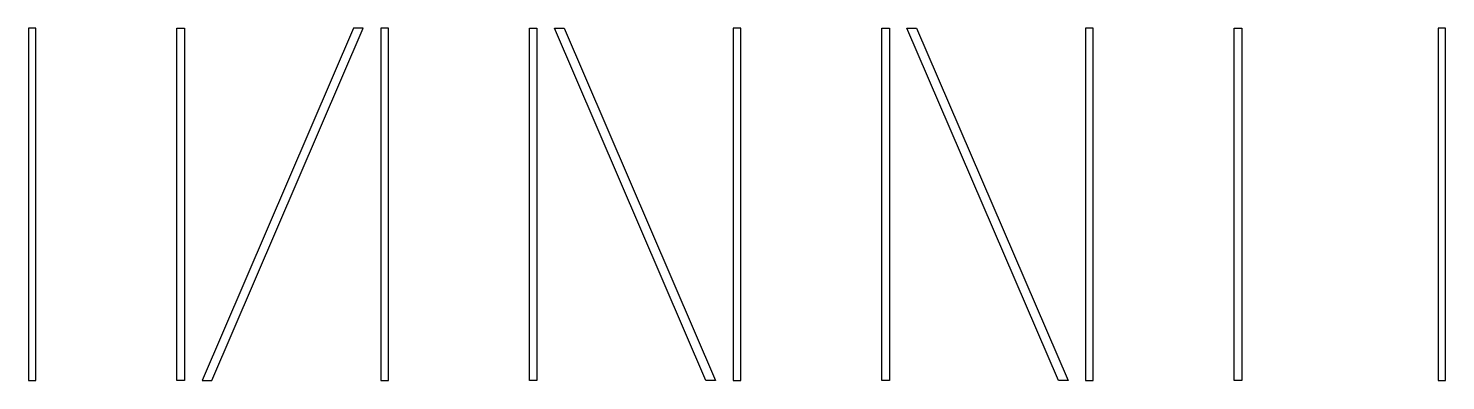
# Model space of a CAD drawing. Header units: millimetres. Extents: x 7263 to 319917, y -161937 to 156976.
# Drawn here: x 8820 to 16863, y -114412 to -112412 of the extents above; entities that cross this region are included whole.
import ezdxf

# ---------------------------------------------------------------- set-up
doc = ezdxf.new("R2010")
doc.units = ezdxf.units.MM
doc.header["$LTSCALE"] = 1000
doc.layers.add('W-STEEL_FRAME钢架', color=3, linetype='Continuous')

msp = doc.modelspace()

# ---------------------------------------------------------------- linework, layer by layer
at = {"layer": 'W-STEEL_FRAME钢架', "color": 1}
for points in [[(8863.3, -112411.9), (8820.3, -112411.9), (8820.3, -114411.9), (8863.3, -114411.9)], [(9663.3, -112411.9), (9706.3, -112411.9), (9706.3, -114411.9), (9663.3, -114411.9)], [(10863.3, -112411.9), (10820.3, -112411.9), (10820.3, -114411.9), (10863.3, -114411.9)], [(11663.3, -112411.9), (11706.3, -112411.9), (11706.3, -114411.9), (11663.3, -114411.9)], [(12863.3, -112411.9), (12820.3, -112411.9), (12820.3, -114411.9), (12863.3, -114411.9)], [(13663.3, -112411.9), (13706.3, -112411.9), (13706.3, -114411.9), (13663.3, -114411.9)], [(14863.3, -112411.9), (14820.3, -112411.9), (14820.3, -114411.9), (14863.3, -114411.9)], [(15663.3, -112411.9), (15706.3, -112411.9), (15706.3, -114411.9), (15663.3, -114411.9)], [(16863.3, -112411.9), (16820.3, -112411.9), (16820.3, -114411.9), (16863.3, -114411.9)]]:
    msp.add_lwpolyline(points, close=True, dxfattribs=at)
at = {"layer": 'W-STEEL_FRAME钢架', "color": 6}
for points in [[(10665.8, -112411.9), (9806.3, -114411.9), (9860.7, -114411.9), (10720.3, -112411.9)], [(11860.7, -112411.9), (12720.3, -114411.9), (12665.8, -114411.9), (11806.3, -112411.9)], [(13860.7, -112411.9), (14720.3, -114411.9), (14665.8, -114411.9), (13806.3, -112411.9)]]:
    msp.add_lwpolyline(points, close=True, dxfattribs=at)

doc.saveas('drawing.dxf')
